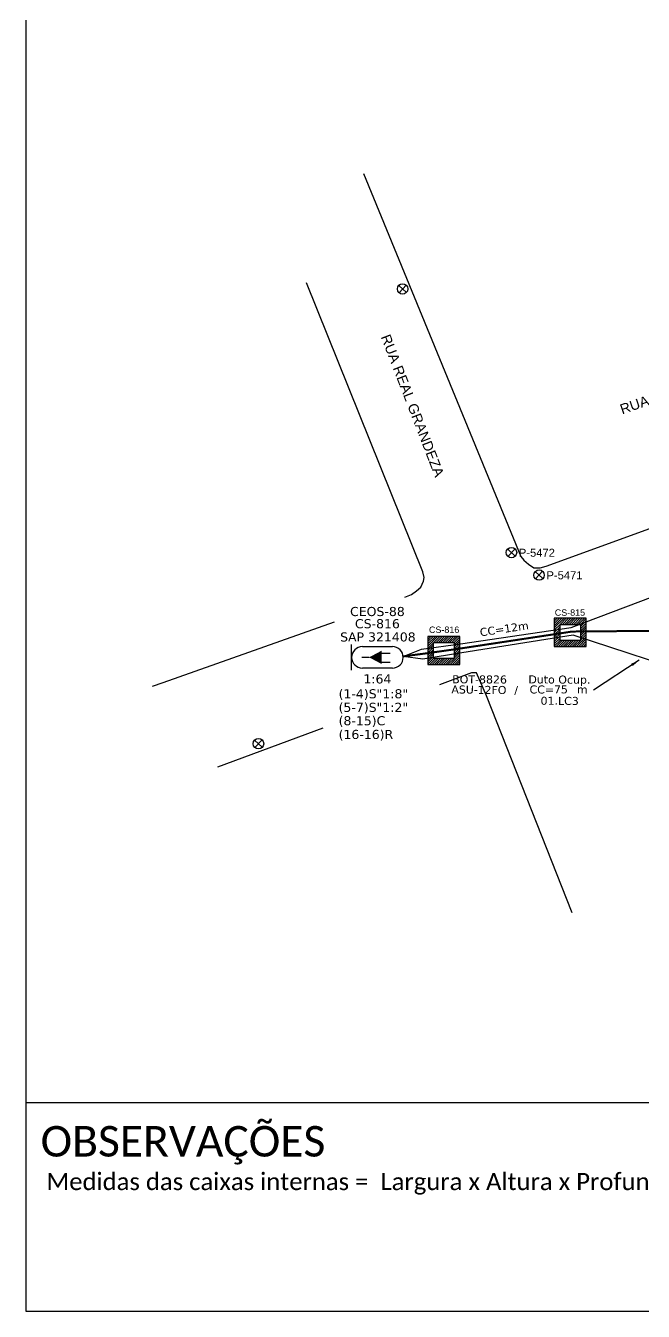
# Model space of a CAD drawing. Extents: x -89 to 749, y 705 to 1299.
# Drawn here: x -89.3 to 55, y 705 to 1005.3 of the extents above; entities that cross this region are included whole.
import ezdxf
from ezdxf.enums import TextEntityAlignment as Align

# ---------------------------------------------------------------- set-up
doc = ezdxf.new("R2010")
doc.units = 0
for name, color, linetype in [('10.1-Caixas Subterrâneas', 5, 'Continuous'), ('20.4-CEOS', 1, 'Continuous'), ('CAP a instalar', 1, 'Continuous'), ('CDO_POSTE', 1, 'Continuous'), ('label_cabos', 7, 'Continuous'), ('QUADRA', 7, 'Continuous')]:
    doc.layers.add(name, color=color, linetype=linetype)
doc.layers.add('Comprimeto de lance', color=7, linetype='Continuous', true_color=0xf9f9f9)
doc.layers.add('Segmento Logradouro Texto', color=7, linetype='Continuous', lineweight=0)
doc.styles.add('ARIAL', font='arial.ttf')
doc.styles.add('DIGICADE', font='arial.ttf')
doc.styles.add('siredit', font='verdana.ttf')
doc.styles.get("Standard").update_dxf_attribs({"font": 'arial.ttf'})
doc.styles.add('WMF-Calibri0', font='calibri.ttf')
doc.linetypes.add('FENCELINE1', pattern='A,0.25,-0.1,[133,ltypeshp.shx,S=0.1,R=0,X=-0.1,Y=0],-0.1,1', length=1.45)
doc.dimstyles.new('CC', dxfattribs={"dimtxt": 1, "dimasz": 2, "dimexe": 0.18, "dimexo": 0.0625, "dimgap": 0.09, "dimtad": 0, "dimdec": 0, "dimrnd": 1, "dimzin": 0, "dimdsep": 46, "dimtxsty": 'siredit', "dimblk": 'NONE', "dimcen": 0, "dimse1": 1, "dimse2": 1, "dimsd1": 1, "dimsd2": 1, "dimclrt": 7, "dimadec": 0, "dimazin": 0, "dimtfac": 1, "dimtdec": 0, "dimtofl": 0, "dimtmove": 0, "dimatfit": 3, "dimfxl": 0, "dimtolj": 1, "dimtzin": 0, "dimarcsym": 0})

# ---------------------------------------------------------------- blocks, each defined once
blk = doc.blocks.new('*X67')
at = {"color": 0, "linetype": 'Continuous'}
for p, q in [((-1.25, 0.34099), (-0.49099, 1.1)), ((-1.25, 0.517767), (-0.667767, 1.1)), ((-1.25, 0.694544), (-0.844544, 1.1)), ((-1.25, 0.87132), (-1.02132, 1.1)), ((-1.25, 1.048097), (-1.198097, 1.1)), ((-0.789214, 0.625), (-0.314214, 1.1)), ((-0.612437, 0.625), (-0.137437, 1.1)), ((-0.43566, 0.625), (0.03934, 1.1)), ((-0.258883, 0.625), (0.216117, 1.1)), ((-0.082107, 0.625), (0.392893, 1.1)), ((0.09467, 0.625), (0.56967, 1.1)), ((0.271447, 0.625), (0.746447, 1.1)), ((0.448223, 0.625), (0.923223, 1.1)), ((0.625, 0.625), (1.1, 1.1)), ((0.801777, 0.625), (1.25, 1.073223)), ((-1.25, 0.164214), (-0.8035, 0.610714)), ((-1.25, -0.012563), (-0.8035, 0.433937)), ((-1.25, -0.18934), (-0.8035, 0.25716)), ((-1.25, -0.366117), (-0.8035, 0.080383)), ((0.8035, 0.449947), (1.25, 0.896447)), ((0.8035, 0.27317), (1.25, 0.71967)), ((0.8035, 0.096393), (1.25, 0.542893)), ((0.8035, -0.080383), (1.25, 0.366117)), ((0.8035, -0.25716), (1.25, 0.18934)), ((0.8035, -0.433937), (1.25, 0.012563)), ((-1.25, -0.542893), (-0.8035, -0.096393)), ((-1.25, -0.71967), (-0.8035, -0.27317)), ((-1.25, -0.896447), (-0.8035, -0.449947)), ((-1.25, -1.073223), (-0.801777, -0.625)), ((-1.1, -1.1), (-0.625, -0.625)), ((-0.923223, -1.1), (-0.448223, -0.625)), ((-0.746447, -1.1), (-0.271447, -0.625)), ((-0.56967, -1.1), (-0.09467, -0.625)), ((-0.392893, -1.1), (0.082107, -0.625)), ((-0.216117, -1.1), (0.258883, -0.625)), ((-0.03934, -1.1), (0.43566, -0.625)), ((0.137437, -1.1), (0.612437, -0.625)), ((0.314214, -1.1), (0.789214, -0.625)), ((0.49099, -1.1), (1.25, -0.34099)), ((0.667767, -1.1), (1.25, -0.517767)), ((0.8035, -0.610714), (1.25, -0.164214)), ((0.844544, -1.1), (1.25, -0.694544)), ((1.02132, -1.1), (1.25, -0.87132)), ((1.198097, -1.1), (1.25, -1.048097))]:
    blk.add_line(p, q, dxfattribs=at)
blk = doc.blocks.new('*U68')
at = {"layer": '20.4-CEOS', "color": 7, "style": 'siredit'}
for tag, p in [('FIBRAS_SPLITTER', (0, 0)), ('FIBRAS_TOP_C', (0, -4.13)), ('RESERVA_FINAIS', (0, -5.46))]:
    blk.add_attdef(tag, p, '', height=1.01, dxfattribs=at)
for tag, p, flags in [('ID_ATIVIDADE', (0, -6.77), 3), ('FATOR', (0, -8.09), 1), ('QTDE', (0, -9.4), 1), ('FID', (0, -10.71), 1)]:
    blk.add_attdef(tag, p, '', height=1.01, dxfattribs=dict(at, flags=flags))
blk = doc.blocks.new('*U70')
at = {"layer": '20.4-CEOS', "color": 7, "style": 'siredit'}
blk.add_attdef('FIBRAS_SPLITTER', (0, 0), '', height=1.01, dxfattribs=at)
for tag, p, flags in [('ID_ATIVIDADE', (0, -1.48), 3), ('FATOR', (0, -2.79), 1), ('QTDE', (0, -4.11), 1), ('FID', (0, -5.42), 1)]:
    blk.add_attdef(tag, p, '', height=1.01, dxfattribs=dict(at, flags=flags))
blk = doc.blocks.new('Inst CB DT OCUP CFOA-SM-ASU-120-S-12')
at = {"layer": 'label_cabos', "color": 0, "style": 'siredit'}
for tag, flags, p in [('ID_ATIVIDADE', 3, (1.31, 2.67)), ('FATOR', 1, (11.56, 2.55))]:
    blk.add_attdef(tag, text='', height=1, rotation=359.69, dxfattribs=dict(at, flags=flags)).set_placement(p, align=Align.MIDDLE_CENTER)
for tag, p in [('DESTINO_CABO', (3.13, 1.26)), ('TIPO_CABO', (13.11, 1.24)), ('TIPO_CABO', (1.26, 0)), ('CABO', (4.69, -0.05)), ('/', (7.71, -0.05)), ('LANCE', (10.91, 0)), ('UND', (15.96, 0)), ('FID', (13.15, -1.41))]:
    blk.add_attdef(tag, text='', height=1, rotation=359.69, dxfattribs=at).set_placement(p, align=Align.MIDDLE_CENTER)
blk.add_attdef('QTDE', (12.43, -0.47), '', height=1, rotation=359.69, dxfattribs=at)
blk = doc.blocks.new('_None')

msp = doc.modelspace()

# ---------------------------------------------------------------- linework, layer by layer
msp.add_lwpolyline([(-89.32, 705.02), (749.25, 705.02), (749.25, 1299.02), (-89.32, 1299.02), (-89.32, 705.02)])
at = {"color": 7}
msp.add_lwpolyline([(-89.24, 753.78), (237.71, 753.78)], dxfattribs=at)
at = {"layer": '10.1-Caixas Subterrâneas', "color": 30, "linetype": 'Continuous'}
for p, q in [((34.19, 866.9), (34.19, 860.33)), ((41.66, 866.9), (34.19, 866.9)), ((35.53, 865.48), (35.53, 865.48)), ((35.53, 861.75), (35.53, 865.48)), ((35.53, 865.48), (40.33, 865.48)), ((40.33, 865.48), (40.33, 861.75)), ((41.66, 860.33), (41.66, 866.9)), ((4.67, 862.67), (4.67, 856.1)), ((12.14, 862.67), (4.67, 862.67)), ((12.14, 856.1), (12.14, 862.67)), ((6, 861.25), (6, 861.25)), ((6, 857.52), (6, 861.25)), ((6, 861.25), (10.8, 861.25)), ((10.8, 861.25), (10.8, 857.52)), ((34.19, 860.33), (41.66, 860.33)), ((40.33, 861.75), (35.53, 861.75)), ((4.67, 856.1), (12.14, 856.1)), ((10.8, 857.52), (6, 857.52))]:
    msp.add_line(p, q, dxfattribs=at)
at = {"layer": '20.4-CEOS', "color": 5}
for p, q in [((-10.65, 860.29), (-3.62, 860.29)), ((-3.62, 855.28), (-10.65, 855.28))]:
    msp.add_line(p, q, dxfattribs=at)
for points in [[(-13.16, 854.76), (-13.16, 860.81)], [(-9.08, 857.78), (-10.77, 857.78)], [(-6.3, 858.78), (-4.17, 858.78)], [(-6.3, 856.69), (-4.17, 856.69)]]:
    msp.add_lwpolyline(points, dxfattribs=at)
msp.add_lwpolyline([(-9.08, 857.78, 0, 3.09, 0), (-6.17, 857.78, 3.09, 3.09, 0)], format="xyseb", dxfattribs=at)
for centre, start, end in [((-10.65, 857.78), 90, 270), ((-3.62, 857.78), 270, 90)]:
    msp.add_arc(centre, 2.51, start, end, dxfattribs=at)
at = {"layer": 'CAP a instalar', "color": 7, "linetype": 'FENCELINE1', "ltscale": 5}
for points in [[(-1.12, 858.01), (3.18, 859.7), (12.24, 860.9), (38.13, 864.79), (133.94, 900.94)], [(81.12, 849.82), (69.08, 852.97), (38.57, 862.93), (12.57, 858.8), (3.45, 857.39), (-1.12, 858.01)]]:
    msp.add_lwpolyline(points, dxfattribs=at)
at = {"layer": 'CAP a instalar', "color": 1, "linetype": 'FENCELINE1', "ltscale": 5, "const_width": 0.467}
msp.add_lwpolyline([(-1.12, 858.01), (3.6, 858.62), (11.93, 859.8), (38.38, 863.81), (128.9, 864.55), (161.16, 849.64), (166.11, 849.64)], dxfattribs=at)
at = {"layer": 'CDO_POSTE', "color": 1}
for p, q in [((-2.14, 944.67), (-0.36, 943)), ((-0.42, 944.72), (-2.09, 942.94)), ((23.29, 883.09), (25.07, 881.42)), ((25.01, 883.14), (23.35, 881.36)), ((29.74, 877.82), (31.52, 876.16)), ((31.46, 877.88), (29.8, 876.1)), ((-35.82, 838.45), (-34.04, 836.78)), ((-34.1, 838.51), (-35.77, 836.72))]:
    msp.add_line(p, q, dxfattribs=at)
for centre in [(-1.25, 943.83), (24.18, 882.25), (30.63, 876.99), (-34.93, 837.61)]:
    msp.add_circle(centre, 1.22, dxfattribs=at)
at = {"layer": 'QUADRA', "color": 4}
for points in [[(-10.39, 970.82), (26.35, 881.34), (27.1, 880.45), (28.16, 879.56), (29.44, 878.67), (30.86, 878.67), (32.28, 879.11), (137.93, 917.45), (138.98, 918.34), (139.71, 919.68), (139.99, 921.01), (139.82, 922.35), (139.46, 923.24), (122.21, 968.71)], [(-0.77, 871.86), (0.83, 872.43), (2.03, 873.32), (2.97, 874.21), (3.59, 875.55), (3.75, 876.44), (3.48, 877.78), (-23.68, 945.24)], [(-0.77, 871.86), (0.83, 872.43), (2.03, 873.32), (2.97, 874.21), (3.59, 875.55), (3.75, 876.44), (3.48, 877.78), (-23.68, 945.24)], [(-59.66, 851.06), (-57.18, 851.92), (-17.18, 866.06)], [(-59.66, 851.06), (-57.18, 851.92), (-17.18, 866.06)], [(38.37, 798.07), (18.32, 848.8), (16.04, 854.15), (14.81, 854.15), (7.37, 851.39)], [(-19.92, 841.26), (-44.47, 832.14)]]:
    msp.add_lwpolyline(points, dxfattribs=at)

# ---------------------------------------------------------------- block references
at = {"layer": '10.1-Caixas Subterrâneas', "color": 30, "linetype": 'Continuous', "xscale": 2.989416707908446, "yscale": 2.989416707908446, "zscale": 5.978833415816893}
for p, rotation in [((37.93, 863.62), 180.0000000000628), ((8.4, 859.38), 180.0000000000627)]:
    msp.add_blockref('*X67', p, dxfattribs=dict(at, rotation=rotation))
at = {"layer": '20.4-CEOS', "color": 5, "lineweight": 0}
ref = msp.add_blockref('*U68', (-16.21, 848.21), dxfattribs=dict(at, xscale=2.103330008349643, yscale=2.103330008349643, zscale=2.103330008349643))
ref.add_attrib('FIBRAS_SPLITTER', '(1-4)S"1:8"', (-16.21, 848.21), dxfattribs={"color": 7, "height": 2.1237, "style": 'siredit'})
ref.add_attrib('FIBRAS_TOP_C', '(8-15)C', (-16.21, 841.91), dxfattribs={"color": 7, "height": 2.124, "style": 'siredit'})
ref.add_attrib('RESERVA_FINAIS', '(16-16)R', (-16.21, 838.71), dxfattribs={"color": 7, "height": 2.124, "style": 'siredit'})
at = {"layer": '20.4-CEOS', "color": 5, "lineweight": 0, "xscale": 2.103330008349643, "yscale": 2.103330008349643, "zscale": 2.103330008349643}
msp.add_blockref('*U70', (-16.21, 845.04), dxfattribs=at).add_auto_attribs({'FIBRAS_SPLITTER': '(5-7)S"1:2"'})
at = {"layer": 'label_cabos', "color": 0, "lineweight": 0}
ref = msp.add_blockref('Inst CB DT OCUP CFOA-SM-ASU-120-S-12', (10.87, 850.27), dxfattribs=dict(at, xscale=1.869626674088571, yscale=1.869626674088571, zscale=1.869626674088571))
ref.add_attrib('DESTINO_CABO', 'BOT-8826', dxfattribs={"color": 0, "height": 1.87, "rotation": 359.69, "style": 'siredit'}).set_placement((16.73, 852.63), align=Align.MIDDLE_CENTER)
ref.add_attrib('CABO', '12FO', dxfattribs={"color": 0, "height": 1.87, "rotation": 359.69, "style": 'siredit'}).set_placement((19.63, 850.17), align=Align.MIDDLE_CENTER)
ref.add_attrib('TIPO_CABO', 'Duto Ocup.', dxfattribs={"color": 0, "height": 1.87, "rotation": 359.69, "style": 'siredit'}).set_placement((35.38, 852.59), align=Align.MIDDLE_CENTER)
ref.add_attrib('/', '/', dxfattribs={"color": 0, "height": 1.87, "rotation": 359.69, "style": 'siredit'}).set_placement((25.29, 850.17), align=Align.MIDDLE_CENTER)
ref.add_attrib('TIPO_CABO', 'ASU-', dxfattribs={"color": 0, "height": 1.87, "rotation": 359.69, "style": 'siredit'}).set_placement((13.23, 850.26), align=Align.MIDDLE_CENTER)
ref.add_attrib('FID', '01.LC3', dxfattribs={"color": 0, "height": 1.87, "rotation": 359.69, "style": 'siredit'}).set_placement((35.45, 847.62), align=Align.MIDDLE_CENTER)
ref.add_attrib('LANCE', 'CC=', dxfattribs={"color": 0, "height": 1.87, "rotation": 359.69, "style": 'siredit'}).set_placement((31.27, 850.27), align=Align.MIDDLE_CENTER)
ref.add_attrib('QTDE', '75', (34.11, 849.38), dxfattribs={"color": 0, "height": 1.87, "rotation": 359.69, "style": 'siredit'})
ref.add_attrib('UND', 'm', dxfattribs={"color": 0, "height": 1.87, "rotation": 359.69, "style": 'siredit'}).set_placement((40.72, 850.27), align=Align.MIDDLE_CENTER)

# ---------------------------------------------------------------- texts
at = {"color": 7, "style": 'WMF-Calibri0'}
msp.add_text('OBSERVAÇÕES', height=7.1308, dxfattribs=at).set_placement((-85.83, 741.17))
at = {"color": 7, "insert": (-84.48, 737.33), "char_height": 4, "width": 658.8434, "attachment_point": 1, "style": 'WMF-Calibri0'}
msp.add_mtext('Medidas das caixas internas =  Largura x Altura x Profundidade (cm)', dxfattribs=at)
at = {"layer": '10.1-Caixas Subterrâneas', "color": 30, "style": 'ARIAL'}
for s, p in [('CS-815', (34.3, 867.49)), ('CS-816', (4.91, 863.48))]:
    msp.add_text(s, height=1.496, dxfattribs=at).set_placement(p)
at = {"layer": '20.4-CEOS', "color": 5, "lineweight": 0, "style": 'siredit'}
for s, p in [('CEOS-88', (-7.14, 869.55)), ('CS-816', (-7.14, 866.7)), ('SAP 321408', (-7.03, 863.61)), ('1:64', (-7.14, 853.81))]:
    msp.add_text(s, height=2.124, dxfattribs=at).set_placement(p, align=Align.TOP_CENTER)
at = {"layer": 'CDO_POSTE', "color": 10}
for s, p in [('P-5472', (25.91, 881.28)), ('P-5471', (32.36, 876.01))]:
    msp.add_text(s, height=1.87, dxfattribs=at).set_placement(p)
at = {"layer": 'Comprimeto de lance', "color": 0, "insert": (22.49, 864.42), "char_height": 1.87, "width": 31.956, "attachment_point": 5, "rotation": 8.3928, "style": 'siredit'}
msp.add_mtext('\\A1;CC=12m', dxfattribs=at)
at = {"layer": 'Segmento Logradouro Texto', "linetype": 'Continuous', "char_height": 2.337, "attachment_point": 1, "style": 'DIGICADE'}
for s, insert, width, rotation in [('\\fArial|b0|i0|c0|p34;\\W1.0000000000;\\T1.0000000000;\\o\\lRUA REAL GRANDEZA', (-4.21, 933.49), 36.0359, 291.1174), ('\\fArial|b0|i0|c0|p34;\\W1.0000000000;\\T1.0000000000;\\o\\lRUA VLTOS DA PATRIA', (49.28, 916.73), 37.3064, 19.0824)]:
    msp.add_mtext(s, dxfattribs=dict(at, insert=insert, width=width, rotation=rotation))

# ---------------------------------------------------------------- leaders
at = {"layer": 'label_cabos'}
msp.add_leader([(54.01, 857.11), (43.35, 850.11)], dimstyle='CC', override={"dimgap": 0.09, "dimtad": 0}, dxfattribs=at)

doc.saveas('drawing.dxf')
